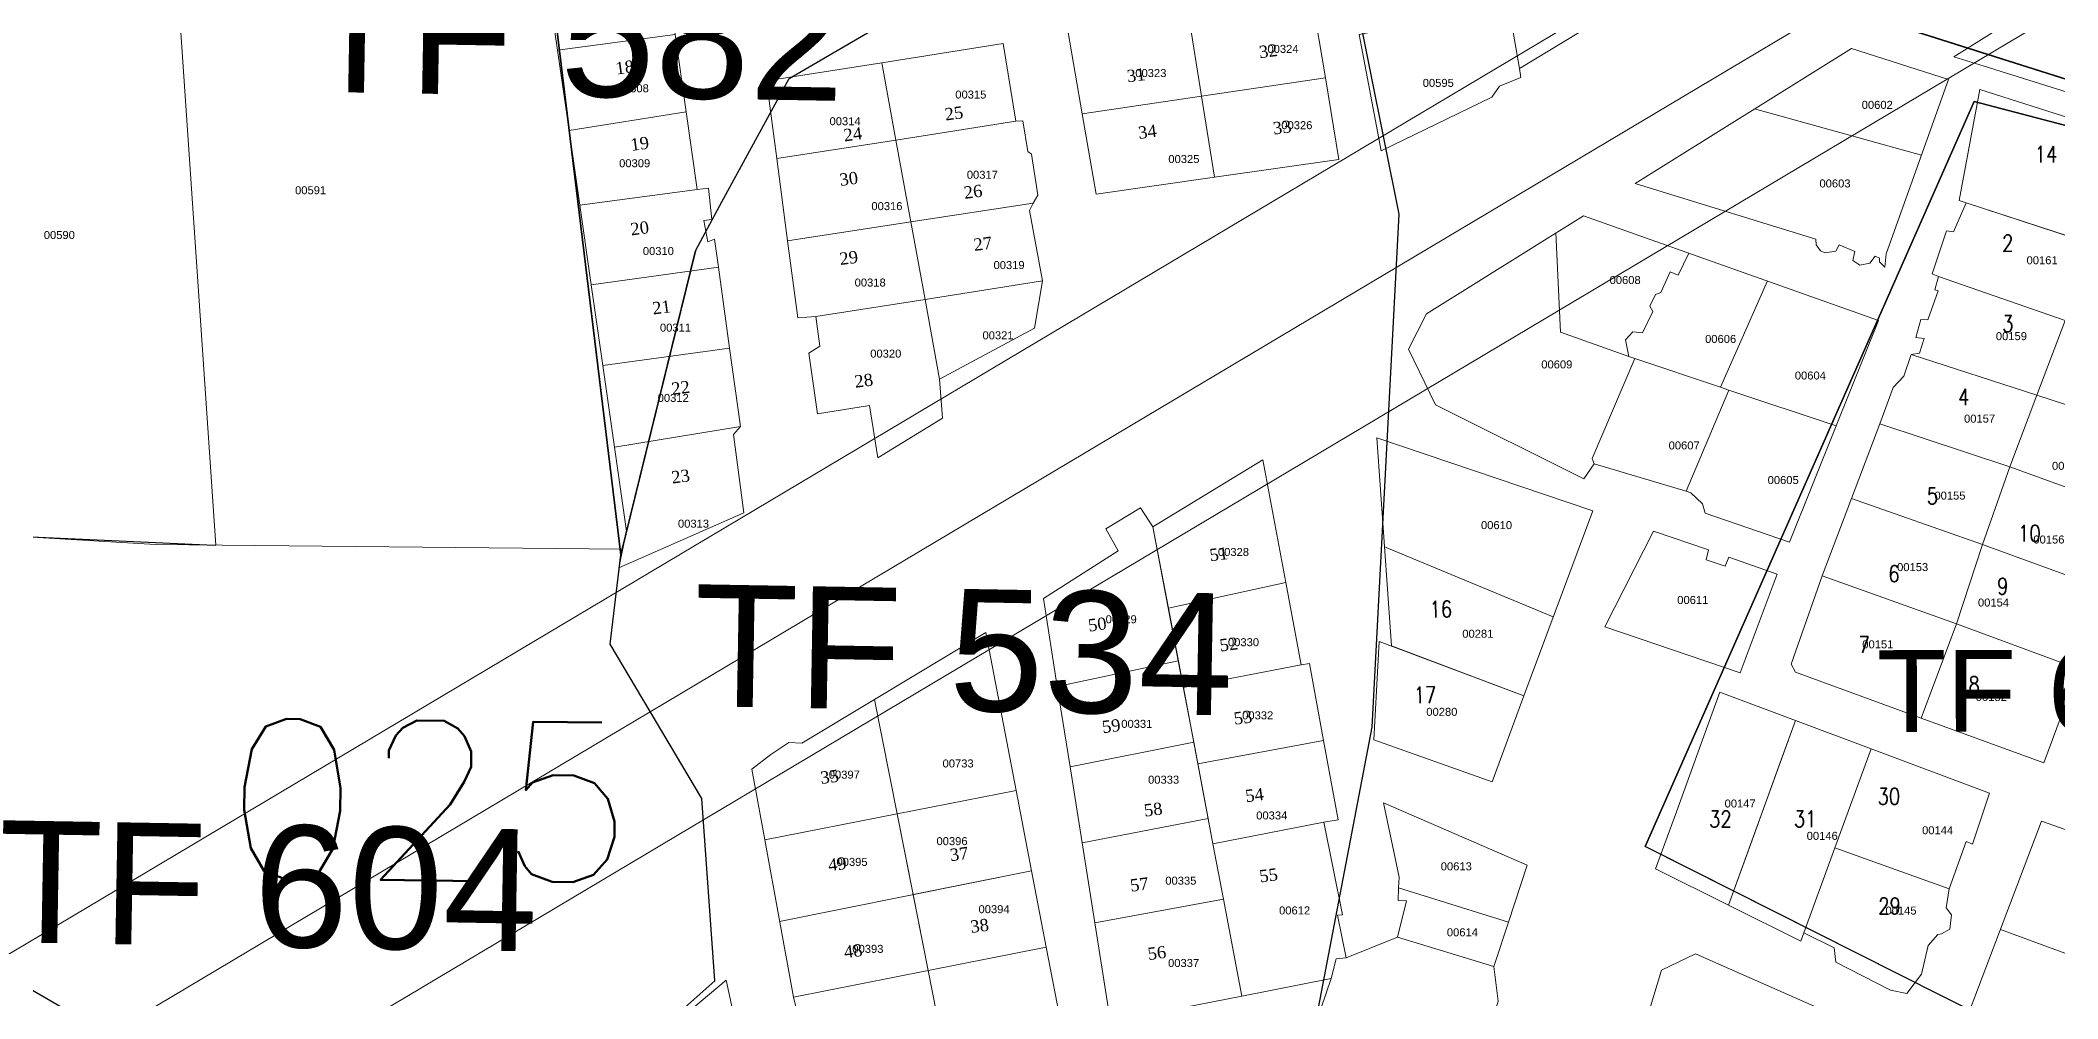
# Model space of a CAD drawing. Header units: metres. Extents: x 251686 to 255059, y 1627526 to 1631912.
# Drawn here: x 253720.6 to 253972.7, y 1629243 to 1629362.8 of the extents above; entities that cross this region are included whole.
import ezdxf
from ezdxf.enums import TextEntityAlignment as Align

# ---------------------------------------------------------------- set-up
doc = ezdxf.new("R2010")
doc.units = ezdxf.units.M
doc.header["$MEASUREMENT"] = 0
doc.layers.add('emprise_ht_pik_rufisque', color=7, linetype='Continuous', lineweight=0)
doc.layers.add('Numero_TF', color=7, linetype='Continuous', lineweight=0)
doc.layers.add('Lignes HT Vectorisées', color=6, linetype='Continuous', lineweight=0, true_color=0xff00ff)
for name, color, linetype in [('limites_parcelles', 7, 'Continuous'), ('limites_sections', 7, 'Continuous'), ('limites_tf', 7, 'Continuous'), ('numero_lot', 7, 'Continuous'), ('numero_parcelle', 7, 'Continuous')]:
    doc.layers.add(name, color=color, linetype=linetype)
doc.styles.add('Style-Arial', font='arial.ttf')
doc.styles.add('Style-FANCY', font='times.ttf')
doc.styles.add('Style-STANDARD', font='STANDARD.shx')
doc.styles.add('Style-txt', font='txt.shx')

msp = doc.modelspace()

# ---------------------------------------------------------------- linework, layer by layer
at = {"layer": 'emprise_ht_pik_rufisque', "color": 1}
for p, q in [((253667.471785, 1629219.236685), (253981.396731, 1629406.27601)), ((253996.838788, 1629380.555511), (253682.973054, 1629193.551829))]:
    msp.add_line(p, q, dxfattribs=at)
at = {"layer": 'Lignes HT Vectorisées', "color": 5, "flags": 128}
msp.add_lwpolyline([(252300.518457, 1628679.779301), (252535.311637, 1628633.247882), (252681.576934, 1628604.669463), (252988.818538, 1628790.478887), (253359.183284, 1629013.205735), (253675.222294, 1629206.394463), (253989.117803, 1629393.415688), (254273.85418, 1629565.672671)], dxfattribs=at)
at = {"layer": 'limites_parcelles', "color": 7, "lineweight": 0}
for p, q in [((253737.506308, 1629373.714497), (253742.539789, 1629299.673757)), ((253919.935776, 1629344.906713), (253946.956465, 1629361.778383)), ((253946.956465, 1629361.778383), (253959.084544, 1629357.900608)), ((253959.084544, 1629357.900608), (253951.295335, 1629336.078863)), ((253960.40216, 1629342.746964), (253962.975356, 1629356.656579)), ((253962.975356, 1629356.656579), (253982.626843, 1629350.373306)), ((253934.849461, 1629354.218791), (253955.699199, 1629348.416445)), ((253942.483226, 1629337.929833), (253919.935776, 1629344.906713)), ((253893.825112, 1629328.603261), (253913.461877, 1629340.864422)), ((253913.461877, 1629340.864422), (253950.323556, 1629327.778422)), ((253961.264083, 1629342.488955), (253960.40216, 1629342.746964)), ((253975.881617, 1629337.704766), (253961.264083, 1629342.488955)), ((253910.578808, 1629326.283815), (253910.020698, 1629338.715756)), ((253925.275792, 1629333.408099), (253926.638609, 1629336.186645)), ((253942.554936, 1629337.202731), (253942.483226, 1629337.929833)), ((253943.089669, 1629336.479169), (253942.554936, 1629337.202731)), ((253943.620861, 1629336.218631), (253943.089669, 1629336.479169)), ((253945.008414, 1629336.427691), (253943.620861, 1629336.218631)), ((253945.399221, 1629337.224479), (253945.008414, 1629336.427691)), ((253947.390182, 1629336.379753), (253945.399221, 1629337.224479)), ((253947.134195, 1629335.253244), (253947.390182, 1629336.379753)), ((253949.908288, 1629335.803657), (253949.253402, 1629334.938699)), ((253950.439481, 1629335.543118), (253949.908288, 1629335.803657)), ((253951.295335, 1629336.078863), (253951.109541, 1629334.423691)), ((253923.109154, 1629331.274731), (253924.280059, 1629333.863536)), ((253924.280059, 1629333.863536), (253925.275792, 1629333.408099)), ((253947.998648, 1629334.664504), (253947.134195, 1629335.253244)), ((253949.253402, 1629334.938699), (253947.998648, 1629334.664504)), ((253950.443022, 1629335.080095), (253950.439481, 1629335.543118)), ((253951.109541, 1629334.423691), (253950.443022, 1629335.080095)), ((253921.733234, 1629329.544309), (253922.449715, 1629331.005088)), ((253922.449715, 1629331.005088), (253923.109154, 1629331.274731)), ((253936.460565, 1629332.699823), (253930.564025, 1629319.421562)), ((253891.610029, 1629324.15427), (253893.825112, 1629328.603261)), ((253920.832477, 1629326.229919), (253922.135169, 1629328.885882)), ((253922.135169, 1629328.885882), (253921.733234, 1629329.544309)), ((253910.578808, 1629326.283815), (253919.135437, 1629323.240191)), ((253918.722375, 1629325.353834), (253919.640834, 1629326.353107)), ((253919.640834, 1629326.353107), (253920.832477, 1629326.229919)), ((253950.323556, 1629327.778422), (253945.043113, 1629314.58367)), ((253894.970445, 1629317.234211), (253891.610029, 1629324.15427)), ((253919.873713, 1629322.993511), (253914.562728, 1629310.491188)), ((253919.135437, 1629323.240191), (253918.722375, 1629325.353834)), ((253919.135437, 1629323.240191), (253919.873713, 1629322.993511)), ((253930.564025, 1629319.421562), (253919.873713, 1629322.993511)), ((253931.618644, 1629319.069182), (253930.564025, 1629319.421562)), ((253945.043113, 1629314.58367), (253931.618644, 1629319.069182)), ((253913.497049, 1629307.982567), (253894.970445, 1629317.234211)), ((253889.451895, 1629287.069125), (253887.634191, 1629313.089247)), ((253887.634191, 1629313.089247), (253914.609024, 1629303.982171)), ((253914.562728, 1629310.491188), (253914.805811, 1629309.844776)), ((253914.805811, 1629309.844776), (253913.497049, 1629307.982567)), ((253914.609024, 1629303.982171), (253906.020015, 1629280.812423)), ((253734.998113, 1629299.74839), (253707.274142, 1629301.378253)), ((253916.134928, 1629289.467529), (253922.195481, 1629301.420878)), ((253922.195481, 1629301.420878), (253929.092892, 1629299.092217)), ((253793.37903, 1629299.170647), (253734.998113, 1629299.74839)), ((253888.585183, 1629299.475951), (253909.687948, 1629290.707056)), ((253929.092892, 1629299.092217), (253928.771771, 1629297.832911)), ((253928.771771, 1629297.832911), (253931.159102, 1629297.057365)), ((253931.159102, 1629297.057365), (253931.613527, 1629298.185391)), ((253931.613527, 1629298.185391), (253937.64952, 1629296.048593)), ((253937.64952, 1629296.048593), (253933.047217, 1629283.709494)), ((253933.047217, 1629283.709494), (253916.134928, 1629289.467529)), ((253906.020015, 1629280.812423), (253889.451895, 1629287.069125)), ((253928.173454, 1629274.85639), (253930.514613, 1629281.293623)), ((253930.514613, 1629281.293623), (253939.954626, 1629277.752571)), ((253931.585775, 1629254.655748), (253939.954626, 1629277.752571)), ((253939.954626, 1629277.752571), (253937.87996, 1629272.026791)), ((253939.954626, 1629277.752571), (253949.421501, 1629274.201444)), ((253925.073915, 1629266.333926), (253928.173454, 1629274.85639)), ((253949.421501, 1629274.201444), (253944.886371, 1629261.822871)), ((253937.87996, 1629272.026791), (253934.532285, 1629262.78769)), ((253811.137841, 1629262.84161), (253827.690017, 1629266.08008)), ((253827.690017, 1629266.08008), (253831.558486, 1629246.478053)), ((253922.480913, 1629259.204229), (253925.073915, 1629266.333926)), ((253961.124354, 1629239.899274), (253970.684566, 1629265.158249)), ((254016.636459, 1629249.053692), (253970.684566, 1629265.158249)), ((253814.71761, 1629243.142917), (253811.137841, 1629262.84161)), ((253934.532285, 1629262.78769), (253931.585775, 1629254.655748)), ((253944.886371, 1629261.822871), (253940.997908, 1629251.209363)), ((253812.994192, 1629252.626516), (253844.489149, 1629258.973802)), ((253844.489149, 1629258.973802), (253846.325673, 1629249.402519)), ((253931.585775, 1629254.655748), (253922.480913, 1629259.204229)), ((253831.558486, 1629246.478053), (253829.681389, 1629255.989544)), ((253852.37981, 1629252.451476), (253868.462438, 1629255.4273)), ((253868.462438, 1629255.4273), (253870.760973, 1629243.282092)), ((253859.88405, 1629205.025836), (253852.37981, 1629252.451476)), ((253940.609123, 1629250.147989), (253931.585775, 1629254.655748)), ((253940.997908, 1629251.209363), (253940.609123, 1629250.147989)), ((253988.912921, 1629243.005067), (253965.562198, 1629251.624473)), ((253846.325673, 1629249.402519), (253831.558486, 1629246.478053)), ((253923.224291, 1629246.542233), (253927.442473, 1629248.558989)), ((253927.442473, 1629248.558989), (253957.416635, 1629235.396608)), ((253831.558486, 1629246.478053), (253814.71761, 1629243.142917)), ((253920.772947, 1629238.387034), (253923.224291, 1629246.542233)), ((253870.760973, 1629243.282092), (253854.341366, 1629240.054746))]:
    msp.add_line(p, q, dxfattribs=at)
at = {"layer": 'limites_parcelles', "color": 7, "lineweight": 0, "flags": 128}
for points in [[(253905.481523, 1629359.278352), (253904.077401, 1629367.129275), (253901.818983, 1629379.75686), (253901.407657, 1629382.732228), (253905.428131, 1629382.921731), (253908.012159, 1629384.10573), (253911.605656, 1629384.768248), (253914.826573, 1629364.947864), (253905.481523, 1629359.278352)], [(253983.044276, 1629369.312295), (253978.813383, 1629354.755642), (253963.514854, 1629359.572876), (253959.735418, 1629360.734678), (253976.588925, 1629371.315254), (253983.044276, 1629369.312295)], [(253885.432501, 1629363.520944), (253893.765751, 1629365.133671), (253904.077401, 1629367.129275), (253905.481523, 1629359.278352), (253905.622414, 1629358.154878), (253902.984659, 1629357.076308), (253902.003088, 1629355.679652), (253888.162969, 1629348.95882), (253885.432501, 1629363.520944)], [(253844.67121, 1629342.424696), (253829.407138, 1629340.078016), (253827.534048, 1629350.320544), (253842.542282, 1629352.661674), (253843.401676, 1629352.734395), (253844.026327, 1629348.902469), (253844.49188, 1629348.575279), (253845.258938, 1629343.421441), (253844.67121, 1629342.424696)], [(253805.363173, 1629334.429613), (253789.462715, 1629332.216577), (253788.042698, 1629342.191584), (253802.716223, 1629344.145501), (253804.104281, 1629344.288415), (253804.530999, 1629340.388825), (253803.539818, 1629340.248946), (253804.023073, 1629337.606639), (253804.880444, 1629337.943945), (253805.363173, 1629334.429613)], [(253845.870045, 1629332.709807), (253831.176486, 1629330.402775), (253829.407138, 1629340.078016), (253844.67121, 1629342.424696), (253844.215267, 1629341.495109), (253845.870045, 1629332.709807)], [(253973.637662, 1629327.763276), (253957.82864, 1629333.26783), (253957.032357, 1629333.592491), (253958.843481, 1629338.964494), (253959.704393, 1629338.838776), (253961.264083, 1629342.488955), (253977.217282, 1629337.267615), (253973.637662, 1629327.763276)], [(253831.176486, 1629330.402775), (253817.525705, 1629328.259471), (253815.277747, 1629328.109982), (253814.003144, 1629337.709824), (253829.407138, 1629340.078016), (253831.176486, 1629330.402775)], [(253970.11742, 1629318.416597), (253954.397242, 1629323.517536), (253955.45457, 1629323.657921), (253956.035723, 1629325.514565), (253954.976373, 1629325.638765), (253955.620638, 1629327.892793), (253956.481044, 1629327.833222), (253957.77615, 1629331.481377), (253957.378261, 1629331.610635), (253957.82864, 1629333.26783), (253973.637662, 1629327.763276), (253970.11742, 1629318.416597)], [(253817.525705, 1629328.259471), (253831.176486, 1629330.402775), (253832.998458, 1629320.439777), (253833.366617, 1629315.547489), (253825.268065, 1629310.59046), (253824.2258, 1629317.131345), (253817.751062, 1629316.089586), (253816.634558, 1629323.688303), (253818.017052, 1629324.558825), (253817.525705, 1629328.259471)], [(253930.564025, 1629319.421562), (253931.618644, 1629319.069182), (253926.285699, 1629306.408368), (253914.805811, 1629309.844776), (253914.562728, 1629310.491188), (253919.873713, 1629322.993511), (253930.564025, 1629319.421562)], [(253970.11742, 1629318.416597), (253966.742522, 1629309.455824), (253950.494729, 1629314.82204), (253952.179631, 1629319.399276), (253953.491933, 1629320.798461), (253954.397242, 1629323.517536), (253970.11742, 1629318.416597)], [(253926.285699, 1629306.408368), (253931.618644, 1629319.069182), (253945.043113, 1629314.58367), (253939.223977, 1629300.042831), (253928.678411, 1629303.666598), (253928.338576, 1629304.8547), (253926.872739, 1629306.232643), (253926.285699, 1629306.408368)], [(253981.58141, 1629304.077732), (253966.742522, 1629309.455824), (253970.11742, 1629318.416597), (253985.589423, 1629313.396188), (253982.323057, 1629303.977563), (253981.58141, 1629304.077732)], [(253792.350191, 1629311.933315), (253808.102721, 1629314.485319), (253807.250408, 1629313.486551), (253808.515895, 1629303.706021), (253792.890841, 1629296.839241), (253793.848134, 1629301.410914), (253792.350191, 1629311.933315)], [(253862.825104, 1629285.214366), (253847.701443, 1629282.018032), (253845.96437, 1629292.99606), (253855.312113, 1629298.95489), (253853.769508, 1629301.721397), (253858.11543, 1629304.334479), (253859.655, 1629301.96485), (253862.825104, 1629285.214366)], [(253960.079178, 1629289.82446), (253955.65529, 1629278.04683), (253939.949609, 1629283.783187), (253939.412853, 1629284.771333), (253943.297158, 1629295.848092), (253960.079178, 1629289.82446)], [(253974.26862, 1629284.600163), (253975.434006, 1629284.450314), (253970.994531, 1629272.444312), (253955.65529, 1629278.04683), (253960.079178, 1629289.82446), (253974.26862, 1629284.600163)], [(253880.981186, 1629275.234088), (253865.264218, 1629272.326353), (253863.460985, 1629281.854437), (253878.166074, 1629284.708932), (253879.223199, 1629284.875776), (253880.981186, 1629275.234088)], [(253827.690017, 1629266.08008), (253811.137841, 1629262.84161), (253809.53274, 1629271.674133), (253811.900347, 1629273.478288), (253814.137684, 1629275.016847), (253815.79235, 1629274.897199), (253824.868914, 1629280.374966), (253827.690017, 1629266.08008)], [(253881.00213, 1629265.044365), (253867.156498, 1629262.327747), (253865.264218, 1629272.326353), (253880.981186, 1629275.234088), (253882.785953, 1629265.335835), (253881.00213, 1629265.044365)], [(253959.147138, 1629256.706293), (253944.886371, 1629261.822871), (253949.421501, 1629274.201444), (253964.215498, 1629268.652056), (253962.08123, 1629262.285332), (253961.284947, 1629262.609994), (253959.147138, 1629256.706293)], [(253867.156498, 1629262.327747), (253868.462438, 1629255.4273), (253852.37981, 1629252.451476), (253850.794145, 1629262.472632), (253866.554731, 1629265.507419), (253867.156498, 1629262.327747)], [(253883.791091, 1629248.07836), (253882.561683, 1629247.949889), (253881.948827, 1629245.481114), (253870.760973, 1629243.282092), (253868.462438, 1629255.4273), (253867.156498, 1629262.327747), (253881.00213, 1629265.044365), (253883.352942, 1629253.472853), (253882.718243, 1629253.42831), (253883.791091, 1629248.07836)], [(253904.080694, 1629252.54745), (253890.358955, 1629256.834008), (253890.408869, 1629258.154663), (253888.485461, 1629267.467112), (253906.405622, 1629259.666132), (253904.080694, 1629252.54745)], [(253959.147138, 1629256.706293), (253958.768469, 1629254.321996), (253959.436506, 1629253.467154), (253959.251723, 1629251.67969), (253958.197936, 1629251.076281), (253957.735419, 1629251.006595), (253956.555409, 1629249.608421), (253955.722821, 1629246.029952), (253953.888936, 1629243.634528), (253951.83537, 1629244.015726), (253944.995002, 1629247.535524), (253944.782907, 1629249.319953), (253940.997908, 1629251.209363), (253944.886371, 1629261.822871), (253959.147138, 1629256.706293)], [(253904.080694, 1629252.54745), (253902.268871, 1629246.999842), (253890.201438, 1629250.678122), (253891.357676, 1629255.185166), (253890.298831, 1629255.243219), (253890.358955, 1629256.834008), (253904.080694, 1629252.54745)], [(253902.268871, 1629246.999842), (253902.805058, 1629242.654577), (253898.318727, 1629227.260232), (253874.855945, 1629224.689663), (253874.830495, 1629224.686875), (253881.948827, 1629245.481114), (253882.561683, 1629247.949889), (253883.791091, 1629248.07836), (253890.201438, 1629250.678122), (253902.268871, 1629246.999842)], [(253814.71761, 1629243.142917), (253831.558486, 1629246.478053), (253833.523446, 1629236.521351), (253819.479896, 1629233.846219), (253817.208498, 1629233.29965), (253814.71761, 1629243.142917)]]:
    msp.add_lwpolyline(points, close=True, dxfattribs=at)
at = {"layer": 'limites_parcelles', "color": 7, "lineweight": 0}
for points in [[(253799.965768, 1629363.523311), (253785.249153, 1629361.560496), (253783.7385, 1629371.91037), (253798.485917, 1629373.949322)], [(253865.724553, 1629355.80884), (253850.819813, 1629353.607921), (253849.045874, 1629363.771691), (253864.084902, 1629365.976874)], [(253865.724553, 1629355.80884), (253864.084902, 1629365.976874), (253879.506891, 1629368.238212), (253881.200356, 1629358.094086)], [(253801.33742, 1629353.859599), (253786.717841, 1629351.498125), (253785.249153, 1629361.560496), (253799.965768, 1629363.523311)], [(253842.542282, 1629352.661674), (253827.534048, 1629350.320544), (253825.766757, 1629359.98453), (253840.94657, 1629362.373529)], [(253827.534048, 1629350.320544), (253812.637307, 1629347.996805), (253811.346971, 1629357.715145), (253825.766757, 1629359.98453)], [(253867.35963, 1629345.669168), (253852.574099, 1629343.556756), (253850.819813, 1629353.607921), (253865.724553, 1629355.80884)], [(253867.35963, 1629345.669168), (253865.724553, 1629355.80884), (253881.200356, 1629358.094086), (253882.903835, 1629347.889973)], [(253802.716223, 1629344.145501), (253788.042698, 1629342.191584), (253786.717841, 1629351.498125), (253801.33742, 1629353.859599)], [(253829.407138, 1629340.078016), (253814.003144, 1629337.709824), (253812.637307, 1629347.996805), (253827.534048, 1629350.320544)], [(253806.756431, 1629324.2865), (253790.897482, 1629322.137965), (253789.462715, 1629332.216577), (253805.363173, 1629334.429613)], [(253831.176486, 1629330.402775), (253845.870045, 1629332.709807), (253844.856721, 1629326.814704), (253832.998458, 1629320.439777)], [(253985.589423, 1629313.396188), (253970.11742, 1629318.416597), (253973.637662, 1629327.763276), (253988.747381, 1629322.502213)], [(253808.102721, 1629314.485319), (253792.350191, 1629311.933315), (253790.897482, 1629322.137965), (253806.756431, 1629324.2865)], [(253963.310619, 1629299.771676), (253946.958107, 1629305.498939), (253950.494729, 1629314.82204), (253966.742522, 1629309.455824)], [(253876.255768, 1629294.983295), (253861.581874, 1629291.783459), (253859.655, 1629301.96485), (253873.4032, 1629310.3255)], [(253977.952189, 1629294.411325), (253963.310619, 1629299.771676), (253966.742522, 1629309.455824), (253981.58141, 1629304.077732)], [(253963.310619, 1629299.771676), (253960.079178, 1629289.82446), (253943.297158, 1629295.848092), (253946.958107, 1629305.498939)], [(253974.26862, 1629284.600163), (253960.079178, 1629289.82446), (253963.310619, 1629299.771676), (253977.952189, 1629294.411325)], [(253878.166074, 1629284.708932), (253863.460985, 1629281.854437), (253861.581874, 1629291.783459), (253876.255768, 1629294.983295)], [(253842.567098, 1629268.990814), (253827.690017, 1629266.08008), (253824.868914, 1629280.374966), (253838.772668, 1629288.765976)], [(253847.701443, 1629282.018032), (253862.825104, 1629285.214366), (253864.753694, 1629275.023906), (253849.296873, 1629271.935159)], [(253906.020015, 1629280.812423), (253902.039998, 1629270.075913), (253887.248432, 1629275.320963), (253887.93038, 1629287.643702)], [(253849.296873, 1629271.935159), (253864.753694, 1629275.023906), (253866.554731, 1629265.507419), (253850.794145, 1629262.472632)], [(253844.489149, 1629258.973802), (253829.681389, 1629255.989544), (253827.690017, 1629266.08008), (253842.567098, 1629268.990814)], [(253831.558486, 1629246.478053), (253846.325673, 1629249.402519), (253848.258711, 1629239.328246), (253833.523446, 1629236.521351)], [(253810.281919, 1629226.970862), (253794.942073, 1629223.731633), (253792.801609, 1629233.91459), (253806.323578, 1629245.295969)]]:
    msp.add_3dface(points, dxfattribs=at)
at = {"layer": 'limites_tf', "color": 5, "linetype": 'Continuous', "lineweight": 30}
for p, q in [((254036.272604, 1629338.117244), (253921.461249, 1629374.53419)), ((253921.184589, 1629261.992503), (253962.285817, 1629355.143075)), ((253942.652777, 1629310.646443), (253962.286195, 1629355.143025)), ((253962.286195, 1629355.143025), (254021.554767, 1629339.593651)), ((253802.492969, 1629336.448132), (253793.161012, 1629298.522464)), ((253769.874448, 1629214.899942), (253702.765668, 1629253.737361)), ((253769.877749, 1629214.909071), (253702.768969, 1629253.746491))]:
    msp.add_line(p, q, dxfattribs=at)
at = {"layer": 'limites_tf', "color": 5, "linetype": 'Continuous', "lineweight": 30, "flags": 128}
for points in [[(253932.273512, 1629415.572962), (253921.46079, 1629374.534279), (253988.60759, 1629353.236025), (253992.910548, 1629367.210601), (254002.465555, 1629364.258461), (254012.020563, 1629361.306321), (254007.673504, 1629347.188519), (254036.272374, 1629338.11726), (254047.091294, 1629364.735359), (254046.166298, 1629431.715769), (253954.203305, 1629418.681222), (253939.202186, 1629416.553515), (253939.201978, 1629416.554981), (253932.273512, 1629415.572962)], [(253906.499776, 1629411.754093), (253781.654385, 1629393.025222), (253793.142891, 1629298.453106), (253802.492969, 1629336.448132), (253805.793948, 1629342.597629), (253814.175184, 1629358.034736), (253879.343925, 1629396.046652), (253906.499776, 1629411.754093)], [(253995.316341, 1629224.604691), (254021.554507, 1629339.59367), (253962.285817, 1629355.143075), (253921.184589, 1629261.992503), (253921.209439, 1629261.97997), (253922.032558, 1629261.564836), (253994.175365, 1629225.180134), (253994.528205, 1629225.002182), (253995.316341, 1629224.604691)], [(253995.316652, 1629224.604903), (254021.554767, 1629339.593651), (253962.286195, 1629355.143025), (253921.185049, 1629261.992639), (253921.209899, 1629261.980107), (253922.033016, 1629261.564973), (253994.175679, 1629225.180344), (253994.528518, 1629225.002392), (253995.316652, 1629224.604903)]]:
    msp.add_lwpolyline(points, close=True, dxfattribs=at)
for points in [[(253906.499776, 1629411.754093), (253879.343925, 1629396.046652), (253890.382089, 1629341.03986), (253887.031282, 1629276.896264), (253879.241367, 1629236.171641), (253861.510873, 1629170.961457), (253850.904373, 1629109.680257), (253838.60743, 1629101.935543), (253776.39219, 1629137.700989), (253772.41174, 1629139.995246), (253762.57829, 1629192.051587), (253748.365862, 1629197.653809), (253779.400643, 1629222.538288), (253804.925967, 1629245.179983), (253803.261863, 1629268.005111), (253791.82704, 1629287.293991), (253793.142891, 1629298.453106), (253781.654385, 1629393.025222), (253906.499776, 1629411.754093)], [(253698.217548, 1629301.681805), (253721.294387, 1629300.636294), (253741.429309, 1629299.724068), (253742.539789, 1629299.673757)]]:
    msp.add_lwpolyline(points, dxfattribs=at)
at = {"layer": 'limites_tf', "color": 5, "linetype": 'Continuous', "lineweight": 30}
msp.add_arc((253803.464005, 1629336.2092), 1, 151.505972, 166.176466, dxfattribs=at)
msp.add_3dface([(253962.286195, 1629355.143025), (254021.554767, 1629339.593651), (253995.316652, 1629224.604903), (253921.185049, 1629261.992639)], dxfattribs=at)

# ---------------------------------------------------------------- texts
at = {"layer": 'limites_sections', "color": 3, "lineweight": 30, "style": 'Style-txt'}
msp.add_text('025', height=19.99996, rotation=359.3742, dxfattribs=at).set_placement((253769.251941, 1629267.743122), align=Align.MIDDLE_CENTER)
at = {"layer": 'numero_lot', "color": 7, "linetype": 'Continuous', "lineweight": 0, "style": 'Style-FANCY'}
for s, rotation, p in [('32', 7.443976, (253873.967594, 1629362.214159)), ('18', 7.443976, (253793.542991, 1629360.176286)), ('31', 7.443976, (253857.453735, 1629359.19411)), ('25', 7.443976, (253834.6868, 1629354.42533)), ('19', 7.443976, (253795.418066, 1629350.629629)), ('24', 7.443976, (253822.051786, 1629351.809045)), ('34', 7.443976, (253858.864484, 1629352.122164)), ('33', 7.443976, (253875.700336, 1629352.676292)), ('30', 7.443976, (253821.54388, 1629346.24596)), ('26', 7.443976, (253837.080217, 1629344.628177)), ('20', 7.443976, (253795.418066, 1629340.060116)), ('27', 7.443976, (253838.304755, 1629338.115297)), ('29', 7.443976, (253821.54388, 1629336.358351)), ('21', 7.443976, (253798.145448, 1629330.172506)), ('28', 7.443976, (253823.418955, 1629321.015509)), ('22', 7.443976, (253800.531907, 1629320.114421)), ('23', 7.443976, (253800.531907, 1629309.033479)), ('51', 7.357176, (253867.778475, 1629299.316137)), ('50', 7.357176, (253852.603059, 1629290.530242)), ('52', 7.357176, (253869.031784, 1629288.036145)), ('59', 7.357176, (253854.3437, 1629277.825831)), ('53', 7.357176, (253870.805761, 1629278.890586)), ('35', 7.443976, (253819.14491, 1629271.479514)), ('58', 7.357176, (253859.584988, 1629267.396927)), ('54', 7.357176, (253872.2502, 1629269.197928)), ('49', 7.443976, (253820.111738, 1629260.565539)), ('37', 7.443976, (253835.335685, 1629261.823074)), ('57', 7.357176, (253857.851739, 1629258.014619)), ('55', 7.357176, (253874.003516, 1629259.164197)), ('38', 7.443976, (253837.890754, 1629252.856984)), ('48', 7.443976, (253822.088955, 1629249.697319)), ('56', 7.357176, (253860.048864, 1629249.458079))]:
    msp.add_text(s, height=1.531889, rotation=rotation, dxfattribs=at).set_placement(p, align=Align.TOP_CENTER)
at = {"layer": 'numero_lot', "color": 7, "linetype": 'Continuous', "lineweight": 0, "style": 'Style-STANDARD', "width": 0.888889}
for s, height, rotation, p in [('14', 2.042527, 0.0428, (253971.257878, 1629348.55058)), ('2', 2.042527, 0.0428, (253966.479675, 1629337.42746)), ('3', 2.042527, 0.0428, (253966.48719, 1629327.366892)), ('4', 2.042527, 0.0428, (253960.983964, 1629318.184716)), ('5', 2.042527, 0.0428, (253957.070381, 1629305.828563)), ('10', 2.042527, 0.0428, (253969.185711, 1629301.146434)), ('6', 2.042527, 0.0428, (253952.266411, 1629296.10753)), ('9', 2.042527, 0.0428, (253965.849546, 1629294.53717)), ('16', 2.043558, 1.0428, (253895.626643, 1629291.666305)), ('7', 2.042527, 0.0428, (253948.547117, 1629287.225024)), ('8', 2.042527, 0.0428, (253962.277291, 1629282.209015)), ('17', 2.043558, 1.0428, (253893.66786, 1629280.945602)), ('30', 2.042527, 0.0428, (253951.624818, 1629268.267168)), ('32', 2.042527, 0.0428, (253930.566827, 1629265.435926)), ('31', 2.042527, 0.0428, (253941.167469, 1629265.443845)), ('29', 2.042527, 0.0428, (253951.707103, 1629254.561468))]:
    msp.add_text(s, height=height, rotation=rotation, dxfattribs=at).set_placement(p, align=Align.MIDDLE_CENTER)
at = {"layer": 'numero_parcelle', "color": 5, "lineweight": 0, "style": 'Style-Arial'}
for s, p in [('00281', (253898.316464, 1629289.09714)), ('00280', (253893.818115, 1629279.330879))]:
    msp.add_text(s, height=1, rotation=0.0428, dxfattribs=at).set_placement(p, align=Align.TOP_LEFT)
at = {"layer": 'numero_parcelle', "color": 5, "char_height": 1, "attachment_point": 1, "rotation": 0.04279994, "line_spacing_factor": 0.6, "style": 'Style-txt'}
for s, insert in [('\\fArial|b0|i0|c00|p39;00324', (253873.967594, 1629362.214159)), ('\\fArial|b0|i0|c00|p39;00323', (253857.453735, 1629359.19411)), ('\\fArial|b0|i0|c00|p39;00308', (253792.772688, 1629357.289781)), ('\\fArial|b0|i0|c00|p39;00315', (253834.956006, 1629356.507243)), ('\\fArial|b0|i0|c00|p39;00595', (253893.371561, 1629357.965766)), ('\\fArial|b0|i0|c00|p39;00602', (253948.230774, 1629355.217225)), ('\\fArial|b0|i0|c00|p39;00314', (253819.238666, 1629353.174321)), ('\\fArial|b0|i0|c00|p39;00326', (253875.700336, 1629352.676292)), ('\\fArial|b0|i0|c00|p39;00325', (253861.582476, 1629348.44501)), ('\\fArial|b0|i0|c00|p39;00309', (253792.942777, 1629347.920257)), ('\\fArial|b0|i0|c00|p39;00317', (253836.394535, 1629346.482366)), ('\\fArial|b0|i0|c00|p39;00591', (253752.447552, 1629344.54294)), ('\\fArial|b0|i0|c00|p39;00603', (253942.948972, 1629345.393802)), ('\\fArial|b0|i0|c00|p39;00316', (253824.469425, 1629342.558049)), ('\\fArial|b0|i0|c00|p39;00590', (253721.047583, 1629338.945465)), ('\\fArial|b0|i0|c00|p39;00310', (253795.907136, 1629336.94315)), ('\\fArial|b0|i0|c00|p39;00161', (253968.831952, 1629335.787877)), ('\\fArial|b0|i0|c00|p39;00319', (253839.734098, 1629335.187432)), ('\\fArial|b0|i0|c00|p39;00608', (253916.722578, 1629333.313863)), ('\\fArial|b0|i0|c00|p39;00318', (253822.376353, 1629333.004971)), ('\\fArial|b0|i0|c00|p39;00311', (253798.047302, 1629327.366058)), ('\\fArial|b0|i0|c00|p39;00321', (253838.355617, 1629326.403538)), ('\\fArial|b0|i0|c00|p39;00606', (253928.657254, 1629325.951379)), ('\\fArial|b0|i0|c00|p39;00159', (253964.99374, 1629326.300968)), ('\\fArial|b0|i0|c00|p39;00320', (253824.325768, 1629324.11723)), ('\\fArial|b0|i0|c00|p39;00609', (253908.185577, 1629322.766761)), ('\\fArial|b0|i0|c00|p39;00604', (253939.871872, 1629321.378542)), ('\\fArial|b0|i0|c00|p39;00312', (253797.766979, 1629318.579148)), ('\\fArial|b0|i0|c00|p39;00157', (253961.018796, 1629315.989307)), ('\\fArial|b0|i0|c00|p39;00607', (253924.100854, 1629312.639561)), ('\\fArial|b0|i0|c00|p39;00605', (253936.478169, 1629308.308544)), ('\\fArial|b0|i0|c00|p39;00158', (253972.009791, 1629310.087175)), ('\\fArial|b0|i0|c00|p39;00155', (253957.318034, 1629306.365072)), ('\\fArial|b0|i0|c00|p39;00313', (253800.297536, 1629302.85863)), ('\\fArial|b0|i0|c00|p39;00610', (253900.65318, 1629302.677234)), ('\\fArial|b0|i0|c00|p39;00156', (253969.682038, 1629300.876331)), ('\\fArial|b0|i0|c00|p39;00328', (253867.778475, 1629299.316137)), ('\\fArial|b0|i0|c00|p39;00153', (253952.655404, 1629297.427341)), ('\\fArial|b0|i0|c00|p39;00611', (253925.180258, 1629293.314672)), ('\\fArial|b0|i0|c00|p39;00154', (253962.756961, 1629292.997738)), ('\\fArial|b0|i0|c00|p39;00329', (253853.746985, 1629290.903512)), ('\\fArial|b0|i0|c00|p39;00330', (253869.031784, 1629288.036145)), ('\\fArial|b0|i0|c00|p39;00151', (253948.302346, 1629287.769529)), ('\\fArial|b0|i0|c00|p39;00152', (253962.48679, 1629281.181273)), ('\\fArial|b0|i0|c00|p39;00331', (253855.700212, 1629277.828588)), ('\\fArial|b0|i0|c00|p39;00332', (253870.805761, 1629278.890586)), ('\\fArial|b0|i0|c00|p39;00733', (253833.362435, 1629272.877563)), ('\\fArial|b0|i0|c00|p39;00397', (253819.14491, 1629271.479514)), ('\\fArial|b0|i0|c00|p39;00333', (253859.047393, 1629270.846256)), ('\\fArial|b0|i0|c00|p39;00147', (253931.093307, 1629267.870506)), ('\\fArial|b0|i0|c00|p39;00334', (253872.561993, 1629266.37608)), ('\\fArial|b0|i0|c00|p39;00396', (253832.606373, 1629263.164994)), ('\\fArial|b0|i0|c00|p39;00146', (253941.354842, 1629263.825282)), ('\\fArial|b0|i0|c00|p39;00144', (253955.774202, 1629264.523315)), ('\\fArial|b0|i0|c00|p39;00395', (253820.111738, 1629260.565539)), ('\\fArial|b0|i0|c00|p39;00613', (253895.622496, 1629260.012682)), ('\\fArial|b0|i0|c00|p39;00335', (253861.20372, 1629258.223905)), ('\\fArial|b0|i0|c00|p39;00394', (253837.858078, 1629254.656947)), ('\\fArial|b0|i0|c00|p39;00612', (253875.419179, 1629254.500822)), ('\\fArial|b0|i0|c00|p39;00145', (253951.201976, 1629254.485461)), ('\\fArial|b0|i0|c00|p39;00614', (253896.385045, 1629251.767708)), ('\\fArial|b0|i0|c00|p39;00393', (253822.088955, 1629249.697319)), ('\\fArial|b0|i0|c00|p39;00337', (253861.546594, 1629247.929115))]:
    msp.add_mtext(s, dxfattribs=dict(at, insert=insert))
at = {"layer": 'numero_tf', "color": 4, "linetype": 'Continuous', "lineweight": 0, "style": 'Style-Arial'}
for s, height, rotation, p in [('TF 582', 15.24, 359.0028, (253753.576142, 1629356.378796)), ('TF 534', 15.24, 359.0028, (253802.152103, 1629279.548842)), ('TF 603', 10.212634, 0.0428, (253950.110287, 1629276.327941)), ('TF 604', 15.24, 359.0028, (253715.244146, 1629250.043129))]:
    msp.add_text(s, height=height, rotation=rotation, dxfattribs=at).set_placement(p)

doc.saveas('drawing.dxf')
